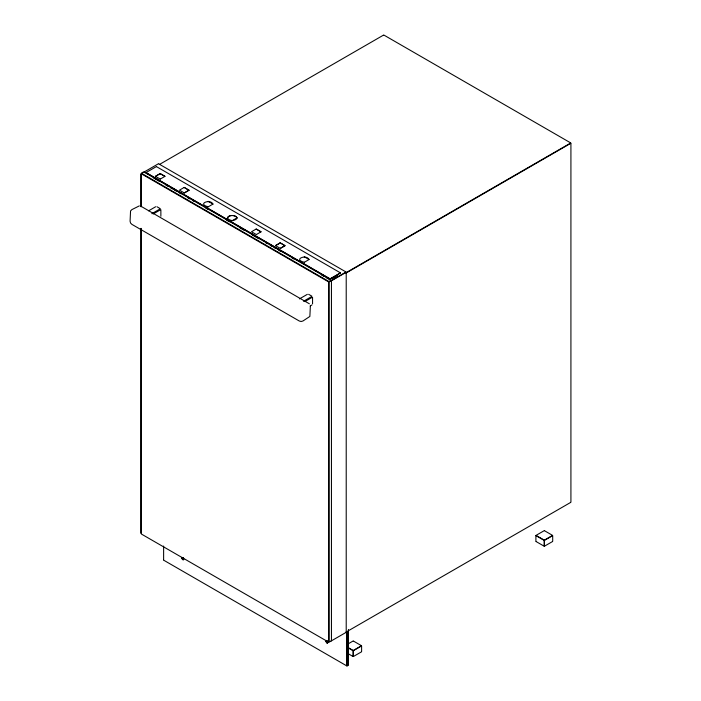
<?xml version="1.0" encoding="UTF-8"?>
<svg xmlns="http://www.w3.org/2000/svg" width="701" height="701" viewBox="0 0 701 701"><rect width="100%" height="100%" fill="white"/><g stroke="black" fill="none" stroke-linecap="round" stroke-linejoin="round"><path stroke-width="1.05" d="M141.05 533.443L141.05 228.649M141.05 206.804L141.05 174.032M164.954 176.319L160.117 173.585L164.972 176.345L160.301 179.07M188.972 190.243L184.188 187.421L188.972 190.225L184.302 192.959L188.955 190.199M227.492 217.88C230.252 212.201 243.983 218.142 232.329 220.684C220.701 217.985 233.994 212.245 236.999 217.906M261.017 231.838L256.338 234.555L251.519 231.751L256.189 229.017L261.009 231.821L256.198 229.034M275.519 245.604L280.207 242.879M141.4 173.129L143.267 172.052M142.951 172.691L158.277 163.841M159.653 164.349L383.526 35.103M146.036 172.577L156.314 166.636M155.482 176.319L160.135 173.629L155.464 176.319L160.249 179.097M184.161 187.439L179.465 190.164L184.24 192.933M148.612 210.817L155.666 206.742M151.81 213.691L159.749 209.108M153.168 213.998L160.231 209.923M208.258 206.795L212.981 204.079L208.144 201.31M232.329 220.613L236.982 217.923M280.216 242.896L275.537 245.622L280.321 248.399M280.356 248.338L285.044 245.674L280.242 242.879M280.374 248.391L285.027 245.7L280.26 242.905M304.365 262.279L309.036 259.536C306.232 253.85 292.676 259.51 304.33 262.279M330.162 278.814L340.379 272.917M330.224 278.919L340.441 273.013M332.081 278.709L337.654 275.493M329.225 281.267L330.837 280.339M299.415 298.906L307.353 294.324M330.67 280.891L345.838 272.128M329.479 281.714L331.091 280.786M330.828 281.162L345.996 272.409M345.9 272.785L570.553 143.083M346.057 273.057L570.71 143.355M303.507 301.264L311.446 296.681M304.856 301.579L311.919 297.504M310.149 305.969L311.919 304.953M345.9 632.188L570.71 502.389M329.225 642.081L331.091 641.003M330.67 641.284L345.996 632.433M347.626 644.166L353.05 641.029M536.063 535.371L544.142 530.71M353.374 650.405L361.33 645.814M544.467 540.085L552.423 535.485M353.488 650.616L361.453 646.015M544.581 540.287L552.546 535.695M353.374 656.522L361.453 651.86M544.467 546.193L552.546 541.531M347.161 665.906L348.266 665.267M208.302 206.804C196.622 204.052 210.116 198.365 212.981 204.087M139.324 205.884L131.902 209.599L130.561 210.94L130.079 221.209L130.561 223.032L131.902 224.373L299.283 321.005L301.106 321.496L302.937 321.005L309.868 316.44L310.359 306.171M304.252 256.759L309.036 259.501M383.955 35.103L570.71 142.925M158.706 163.841L345.996 271.97M156.472 166.636L340.441 272.855M146.088 172.63L330.005 278.814M146.036 172.735L329.943 278.919M143.968 172.052L331.091 280.085M153.615 177.984L159.302 181.27M165.944 185.099L167.837 186.194M170.676 187.833L172.577 188.928M174.47 190.024L176.372 191.119M179.211 192.766L181.112 193.853M187.745 197.691L189.699 198.812M192.486 200.425L194.379 201.52M205.752 208.083L207.715 209.213M226.616 220.132L229.455 221.77M239.882 227.79L244.623 230.524M252.211 234.905L258.844 238.734M265.477 242.564L267.379 243.659M270.218 245.306L272.111 246.401M274.012 247.497L275.966 248.618M278.753 250.231L280.645 251.326M292.019 257.889L293.921 258.984M321.409 274.862L324.256 276.501M326.149 277.596L328.997 279.235M141.655 173.384L328.524 281.267M141.4 173.83L328.27 281.714M156.954 206.742L160.231 208.635M308.642 294.324L311.919 296.208M141.146 206.366L309.36 303.787M544.467 530.71L552.546 535.371M536.177 535.485L544.142 540.085M536.063 535.695L544.02 540.287M536.063 541.531L544.142 546.193M353.374 641.029L361.453 645.691M347.74 647.347L353.05 650.405M347.626 647.549L352.936 650.616M141.4 534.048L328.524 642.081M347.626 653.385L353.05 656.522M163.815 560.265L346.785 665.906M570.921 143.293L570.921 502.021M552.703 535.652L552.703 541.251M544.423 540.567L544.423 546.035M544.186 540.567L544.186 546.035M535.897 535.652L535.897 541.251M361.611 645.971L361.611 651.58M353.33 650.896L353.33 656.364M353.094 650.896L353.094 656.364M348.458 629.454L348.458 664.942M347.109 631.461L347.109 665.722M346.837 631.461L346.837 665.722M346.215 272.347L346.215 632.065M331.442 280.987L331.442 640.399M329.128 282.319L329.128 641.73M328.611 282.319L328.611 641.73M312.558 297.329L312.558 303.84M163.622 546.026L163.622 559.941M160.871 209.748L160.871 216.258M141.05 173.734L141.05 206.506M141.05 228.36L141.05 533.146M183.031 557.917A0.964 0.561 60 0 1 183.671 559.354A0.964 0.561 60 0 1 182.584 559.056A0.964 0.561 60 0 1 182.689 557.83M326.263 641.538A1.069 0.613 60 0 0 327.393 642.948A1.069 0.613 60 0 0 327.393 641.441A1.069 0.613 60 0 0 326.263 641.538M326.351 641.511A1.043 0.596 60 0 0 327.455 642.878A0.964 0.561 60 0 0 327.472 641.424A1.043 0.596 60 0 0 326.351 641.511A0.964 0.561 60 0 0 327.472 642.791A1.043 0.596 60 0 0 327.455 641.415A0.964 0.561 60 0 0 326.447 641.511M326.219 641.652A0.964 0.561 60 0 0 327.244 642.922A0.964 0.561 60 0 0 327.244 641.555A0.964 0.561 60 0 0 326.219 641.652M182.155 558.338A1.069 0.613 60 0 0 183.285 559.748A1.069 0.613 60 0 0 183.285 558.241A1.069 0.613 60 0 0 182.155 558.338M182.111 558.452A0.964 0.561 60 0 0 183.136 559.722A0.964 0.561 60 0 0 183.136 558.355A0.964 0.561 60 0 0 182.111 558.452"/></g></svg>
